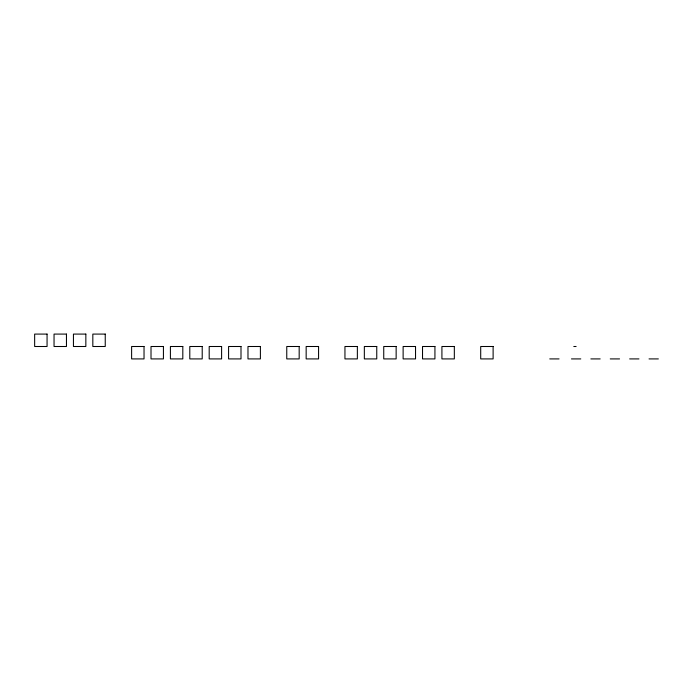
<?xml version="1.0" encoding="UTF-8"?>
<svg xmlns="http://www.w3.org/2000/svg" width="693" height="693" viewBox="0 0 693 693"><rect width="100%" height="100%" fill="white"/><g stroke="black" fill="none" stroke-linecap="round" stroke-linejoin="round"><path stroke-width="1.04" d="M573.795 346.5L576.117 346.5M549.748 358.913L559.052 358.913M571.465 358.913L580.777 358.913M590.86 358.913L600.173 358.913M610.256 358.913L619.559 358.913M629.651 358.913L638.955 358.913M649.038 358.913L658.35 358.913M47.063 334.087L34.65 334.087L34.65 346.5L47.063 346.5L47.063 334.087M66.459 334.087L54.045 334.087L54.045 346.5L66.459 346.5L66.459 334.087M85.845 334.087L73.441 334.087L73.441 346.5L85.845 346.5L85.845 334.087M105.241 334.087L92.827 334.087L92.827 346.5L105.241 346.5L105.241 334.087M144.031 346.5L131.618 346.5L131.618 358.913L144.031 358.913L144.031 346.5M163.427 346.5L151.013 346.5L151.013 358.913L163.427 358.913L163.427 346.5M182.813 346.5L170.409 346.5L170.409 358.913L182.813 358.913L182.813 346.5M202.209 346.5L189.795 346.5L189.795 358.913L202.209 358.913L202.209 346.5M221.604 346.5L209.191 346.5L209.191 358.913L221.604 358.913L221.604 346.5M240.999 346.5L228.586 346.5L228.586 358.913L240.999 358.913L240.999 346.5M260.395 346.5L247.981 346.5L247.981 358.913L260.395 358.913L260.395 346.5M299.177 346.5L286.763 346.5L286.763 358.913L299.177 358.913L299.177 346.5M318.572 346.5L306.159 346.5L306.159 358.913L318.572 358.913L318.572 346.5M357.363 346.5L344.949 346.5L344.949 358.913L357.363 358.913L357.363 346.5M376.758 346.5L364.345 346.5L364.345 358.913L376.758 358.913L376.758 346.5M396.145 346.5L383.74 346.5L383.74 358.913L396.145 358.913L396.145 346.5M415.54 346.5L403.127 346.5L403.127 358.913L415.54 358.913L415.54 346.5M434.935 346.5L422.522 346.5L422.522 358.913L434.935 358.913L434.935 346.5M454.331 346.5L441.917 346.5L441.917 358.913L454.331 358.913L454.331 346.5M493.113 346.5L480.708 346.5L480.708 358.913L493.113 358.913L493.113 346.5"/></g></svg>
